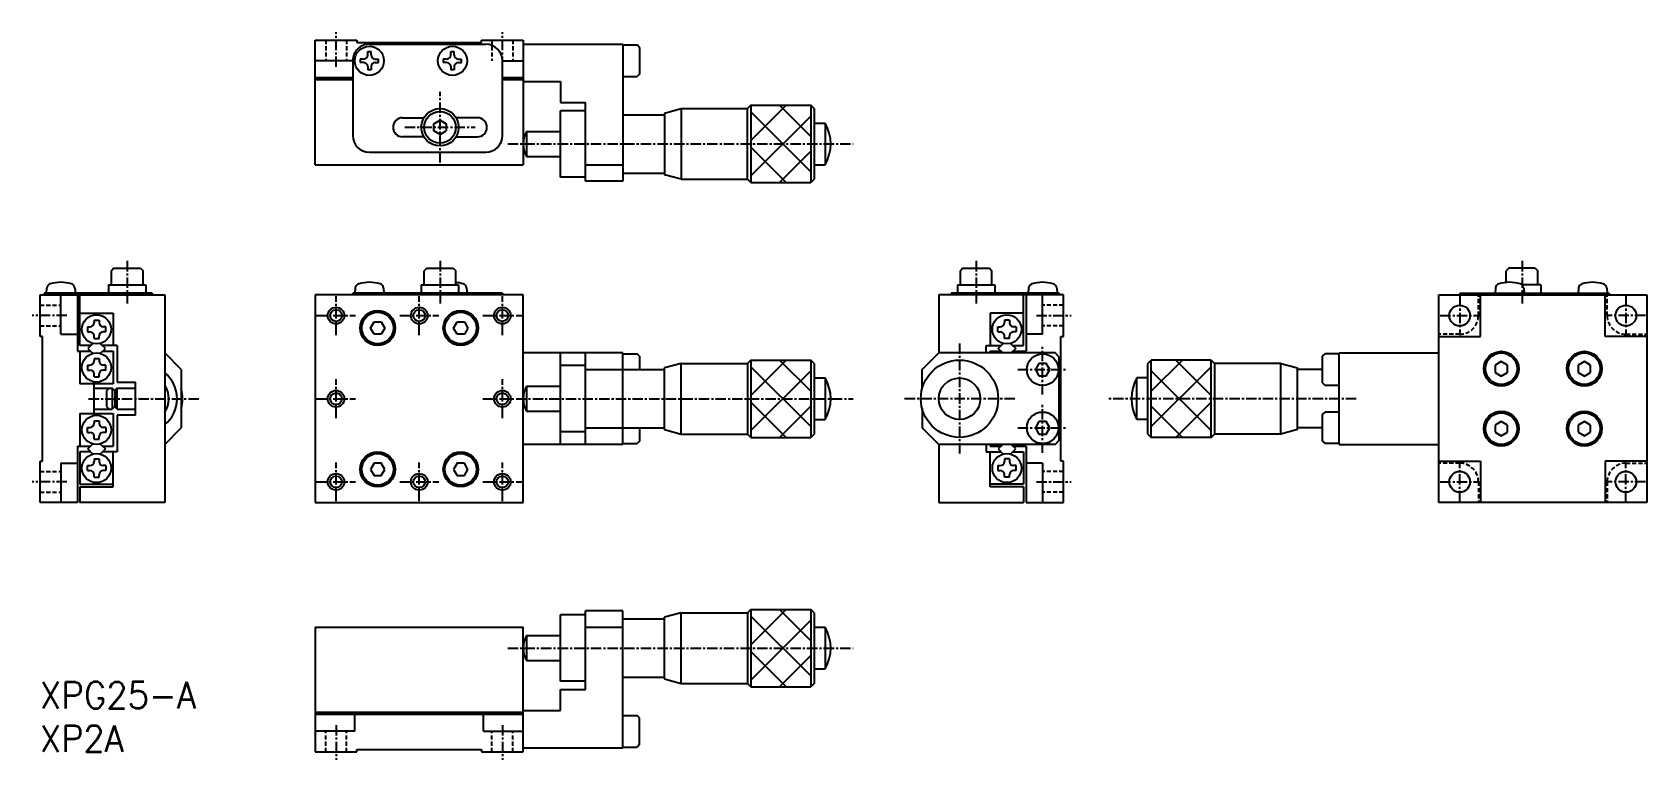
# Model space of a CAD drawing. Extents: x 249 to 443, y 0 to 87.
import ezdxf

# ---------------------------------------------------------------- set-up
doc = ezdxf.new("R2010")
doc.units = 0
doc.linetypes.add('CENTER', pattern=[2, 1.25, -0.25, 0.25, -0.25])
doc.linetypes.add('DASHED', pattern=[0.75, 0.5, -0.25])
doc.layers.get('0').update_dxf_attribs({"linetype": 'CONTINUOUS'})
doc.layers.add('CENTER', color=1, linetype='CENTER')
doc.styles.get("Standard").update_dxf_attribs({"font": 'TXT', "bigfont": 'BIGFONT'})

msp = doc.modelspace()

# ---------------------------------------------------------------- linework, layer by layer
at = {"color": 7, "linetype": 'CONTINUOUS'}
for p, q in [((282.91, 86.32), (287.91, 86.32)), ((282.91, 71.32), (282.91, 86.32)), ((287.91, 86.32), (287.91, 86.02)), ((287.91, 86.02), (302.91, 86.02)), ((289.41, 85.82), (303.43, 85.82)), ((302.91, 86.32), (307.91, 86.32)), ((302.91, 86.02), (302.91, 86.32)), ((307.91, 86.32), (307.91, 71.32)), ((307.91, 85.82), (319.91, 85.82)), ((319.91, 85.82), (319.91, 69.32)), ((319.91, 85.72), (321.61, 85.72)), ((321.91, 85.42), (321.61, 85.72)), ((287.41, 83.82), (282.91, 83.82)), ((287.41, 83.82), (287.41, 74.82)), ((288.71, 84.02), (288.31, 84.02)), ((288.31, 84.02), (288.31, 83.62)), ((288.71, 83.62), (288.31, 83.62)), ((289.21, 84.92), (289.61, 84.92)), ((289.21, 84.52), (289.21, 84.92)), ((289.61, 84.52), (289.61, 84.92)), ((290.11, 84.02), (290.51, 84.02)), ((290.11, 83.62), (290.51, 83.62)), ((290.51, 83.62), (290.51, 84.02)), ((298.71, 84.02), (298.31, 84.02)), ((298.31, 84.02), (298.31, 83.62)), ((298.71, 83.62), (298.31, 83.62)), ((299.21, 84.92), (299.61, 84.92)), ((299.21, 84.52), (299.21, 84.92)), ((299.61, 84.52), (299.61, 84.92)), ((300.11, 84.02), (300.51, 84.02)), ((300.11, 83.62), (300.51, 83.62)), ((300.51, 83.62), (300.51, 84.02)), ((305.41, 74.82), (305.41, 83.82)), ((305.41, 83.82), (307.91, 83.82)), ((321.91, 85.42), (321.91, 82.22)), ((282.91, 81.82), (287.41, 81.82)), ((289.21, 83.12), (289.21, 82.72)), ((289.61, 82.72), (289.21, 82.72)), ((289.61, 83.12), (289.61, 82.72)), ((299.21, 83.12), (299.21, 82.72)), ((299.61, 82.72), (299.21, 82.72)), ((299.61, 83.12), (299.61, 82.72)), ((305.41, 81.82), (307.91, 81.82)), ((319.91, 81.92), (321.61, 81.92)), ((321.91, 82.22), (321.61, 81.92)), ((287.41, 81.52), (282.91, 81.52)), ((307.91, 81.52), (305.41, 81.52)), ((307.91, 81.32), (312.41, 81.32)), ((312.41, 81.32), (312.41, 78.82)), ((312.41, 78.82), (315.41, 78.82)), ((315.41, 77.82), (312.41, 77.82)), ((312.41, 69.82), (312.41, 77.82)), ((315.41, 69.32), (315.41, 78.82)), ((324.91, 77.53), (326.91, 78.07)), ((326.91, 78.07), (326.91, 69.57)), ((326.91, 78.07), (334.91, 78.07)), ((335.31, 78.47), (334.91, 78.07)), ((334.91, 69.57), (334.91, 78.07)), ((335.31, 78.47), (342.51, 78.47)), ((342.91, 78.07), (342.51, 78.47)), ((342.91, 78.07), (342.91, 69.57)), ((293.41, 76.97), (295.97, 76.97)), ((297.16, 76.25), (297.91, 76.69)), ((297.16, 75.39), (297.16, 76.25)), ((297.91, 76.69), (298.66, 76.25)), ((298.66, 76.25), (298.66, 75.39)), ((302.41, 76.97), (299.84, 76.97)), ((319.91, 77.32), (324.91, 77.32)), ((324.91, 77.53), (324.91, 70.1)), ((342.91, 76.32), (344.24, 76.32)), ((295.97, 74.67), (293.41, 74.67)), ((297.91, 74.95), (297.16, 75.39)), ((297.91, 74.95), (298.66, 75.39)), ((299.84, 74.67), (302.41, 74.67)), ((308.31, 75.32), (312.41, 75.32)), ((289.41, 72.82), (303.41, 72.82)), ((308.31, 72.32), (312.41, 72.32)), ((282.91, 71.32), (307.91, 71.32)), ((315.41, 71.32), (319.91, 71.32)), ((319.91, 70.32), (324.91, 70.32)), ((326.91, 69.57), (324.91, 70.1)), ((342.91, 71.32), (344.24, 71.32)), ((315.41, 69.82), (312.41, 69.82)), ((319.91, 69.32), (315.41, 69.32)), ((326.91, 69.57), (334.91, 69.57)), ((335.31, 69.17), (334.91, 69.57)), ((335.31, 69.17), (342.51, 69.17)), ((342.91, 69.57), (342.51, 69.17)), ((258.69, 58.87), (258.39, 58.57)), ((258.39, 56.87), (258.39, 58.57)), ((258.69, 58.87), (261.89, 58.87)), ((261.89, 58.87), (262.19, 58.57)), ((262.19, 56.87), (262.19, 58.57)), ((296.31, 58.87), (296.01, 58.57)), ((296.01, 56.87), (296.01, 58.57)), ((296.31, 58.87), (299.51, 58.87)), ((299.51, 58.87), (299.81, 58.57)), ((299.81, 56.87), (299.81, 58.57)), ((360.81, 58.87), (360.51, 58.57)), ((360.51, 56.87), (360.51, 58.57)), ((360.81, 58.87), (364.01, 58.87)), ((364.01, 58.87), (364.31, 58.57)), ((364.31, 56.87), (364.31, 58.57)), ((426.48, 58.87), (426.18, 58.57)), ((426.18, 57.15), (426.18, 58.57)), ((429.68, 58.87), (426.48, 58.87)), ((429.68, 58.87), (429.98, 58.57)), ((429.98, 56.87), (429.98, 58.57)), ((250.59, 56.46), (250.54, 55.87)), ((253.99, 56.46), (254.04, 55.87)), ((258.04, 56.87), (262.54, 56.87)), ((258.04, 56.87), (258.04, 55.87)), ((262.54, 56.87), (262.54, 55.87)), ((287.71, 56.46), (287.66, 55.87)), ((291.1, 56.48), (291.16, 55.87)), ((295.66, 56.87), (300.15, 56.87)), ((295.66, 56.87), (295.66, 55.87)), ((300.15, 56.87), (300.15, 55.87)), ((301.1, 56.48), (301.16, 55.87)), ((360.16, 56.87), (364.66, 56.87)), ((360.16, 56.87), (360.16, 55.87)), ((364.66, 56.87), (364.66, 55.87)), ((368.71, 56.46), (368.66, 55.87)), ((372.1, 56.46), (372.16, 55.87)), ((424.88, 56.48), (424.83, 55.87)), ((430.33, 56.87), (428.07, 56.87)), ((428.28, 56.46), (428.33, 55.87)), ((430.33, 56.87), (430.33, 55.87)), ((434.88, 56.48), (434.83, 55.87)), ((438.28, 56.46), (438.33, 55.87)), ((249.79, 50.67), (249.79, 55.67)), ((249.79, 55.67), (264.79, 55.67)), ((263.29, 55.87), (250.29, 55.87)), ((250.29, 55.87), (250.29, 55.67)), ((252.29, 50.92), (252.29, 55.67)), ((254.29, 55.67), (254.29, 48.87)), ((254.59, 49.57), (254.59, 55.67)), ((263.29, 55.87), (263.29, 55.67)), ((264.79, 55.67), (264.79, 30.67)), ((282.91, 55.67), (282.91, 30.67)), ((307.91, 55.67), (282.91, 55.67)), ((305.41, 55.87), (287.41, 55.87)), ((287.41, 55.87), (287.41, 55.67)), ((305.41, 55.87), (305.41, 55.67)), ((307.91, 30.67), (307.91, 55.67)), ((357.91, 55.67), (357.91, 48.67)), ((372.91, 55.67), (357.91, 55.67)), ((372.41, 55.87), (359.41, 55.87)), ((359.41, 55.87), (359.41, 55.67)), ((368.11, 49.57), (368.11, 55.67)), ((368.41, 55.67), (368.41, 48.87)), ((370.41, 50.92), (370.41, 55.67)), ((372.41, 55.87), (372.41, 55.67)), ((372.91, 50.67), (372.91, 55.67)), ((418.08, 30.67), (418.08, 55.67)), ((418.08, 55.67), (443.08, 55.67)), ((420.58, 55.87), (438.58, 55.87)), ((420.58, 55.87), (420.58, 55.67)), ((423.08, 50.67), (423.08, 55.67)), ((438.08, 50.67), (438.08, 55.67)), ((438.58, 55.87), (438.58, 55.67)), ((443.08, 55.67), (443.08, 30.67)), ((254.59, 53.47), (258.59, 53.47)), ((256.29, 52.62), (256.89, 52.62)), ((256.29, 52.62), (256.29, 52.32)), ((256.89, 52.62), (256.89, 52.32)), ((258.59, 53.47), (258.59, 49.57)), ((368.11, 53.47), (364.11, 53.47)), ((364.11, 53.47), (364.11, 49.57)), ((366.41, 52.62), (365.81, 52.62)), ((365.81, 52.62), (365.81, 52.32)), ((366.41, 52.62), (366.41, 52.32)), ((250.09, 50.67), (249.79, 50.67)), ((250.09, 35.67), (250.09, 50.67)), ((252.29, 50.92), (254.29, 50.92)), ((255.49, 51.82), (255.49, 51.22)), ((255.49, 51.82), (255.79, 51.82)), ((255.49, 51.22), (255.79, 51.22)), ((256.29, 50.42), (256.29, 50.72)), ((256.89, 50.42), (256.89, 50.72)), ((257.69, 51.82), (257.39, 51.82)), ((257.69, 51.22), (257.39, 51.22)), ((257.69, 51.22), (257.69, 51.82)), ((289.54, 51.67), (289.97, 52.42)), ((289.97, 50.92), (289.54, 51.67)), ((289.97, 52.42), (290.84, 52.42)), ((290.84, 50.92), (289.97, 50.92)), ((290.84, 52.42), (291.27, 51.67)), ((291.27, 51.67), (290.84, 50.92)), ((299.54, 51.67), (299.97, 52.42)), ((299.97, 50.92), (299.54, 51.67)), ((299.97, 52.42), (300.84, 52.42)), ((300.84, 50.92), (299.97, 50.92)), ((300.84, 52.42), (301.27, 51.67)), ((301.27, 51.67), (300.84, 50.92)), ((365.01, 51.82), (365.31, 51.82)), ((365.01, 51.22), (365.01, 51.82)), ((365.01, 51.22), (365.31, 51.22)), ((365.81, 50.42), (365.81, 50.72)), ((366.41, 50.42), (366.41, 50.72)), ((367.21, 51.82), (366.91, 51.82)), ((367.21, 51.22), (366.91, 51.22)), ((367.21, 51.82), (367.21, 51.22)), ((370.41, 50.92), (368.41, 50.92)), ((372.61, 50.67), (372.91, 50.67)), ((372.61, 35.67), (372.61, 50.67)), ((418.08, 50.67), (423.08, 50.67)), ((443.08, 50.67), (438.08, 50.67)), ((254.29, 48.87), (255.88, 48.87)), ((255.88, 49.57), (254.59, 49.57)), ((254.59, 48.87), (254.59, 44.97)), ((256.14, 49.83), (255.53, 49.22)), ((255.53, 49.22), (256.14, 48.61)), ((256.29, 50.42), (256.89, 50.42)), ((257.65, 49.22), (257.04, 49.83)), ((257.04, 48.61), (257.65, 49.22)), ((259.09, 49.57), (257.3, 49.57)), ((257.3, 48.87), (258.59, 48.87)), ((258.59, 48.87), (258.59, 44.97)), ((259.09, 49.57), (259.09, 45.17)), ((266.79, 46.67), (264.79, 48.67)), ((319.91, 48.67), (307.91, 48.67)), ((312.41, 37.67), (312.41, 48.67)), ((315.41, 37.67), (315.41, 48.67)), ((319.91, 37.67), (319.91, 48.67)), ((319.91, 48.57), (321.61, 48.57)), ((321.91, 48.27), (321.61, 48.57)), ((355.91, 46.67), (357.91, 48.67)), ((371.91, 48.67), (357.91, 48.67)), ((363.61, 48.67), (363.61, 49.57)), ((363.61, 49.57), (365.4, 49.57)), ((364.11, 48.67), (364.11, 48.87)), ((364.11, 48.87), (365.4, 48.87)), ((365.05, 49.22), (365.66, 49.83)), ((365.6, 48.67), (365.05, 49.22)), ((366.41, 50.42), (365.81, 50.42)), ((366.56, 49.83), (367.17, 49.22)), ((367.17, 49.22), (366.62, 48.67)), ((366.82, 49.57), (368.11, 49.57)), ((366.82, 48.87), (368.41, 48.87)), ((368.11, 48.87), (368.11, 48.67)), ((372.41, 48.17), (371.91, 48.67)), ((404.08, 48.27), (404.38, 48.57)), ((406.08, 48.57), (404.38, 48.57)), ((406.08, 37.67), (406.08, 48.67)), ((406.08, 48.67), (418.08, 48.67)), ((255.49, 47.22), (255.49, 46.62)), ((255.49, 47.22), (255.79, 47.22)), ((255.49, 46.62), (255.79, 46.62)), ((256.29, 48.02), (256.89, 48.02)), ((256.29, 48.02), (256.29, 47.72)), ((256.89, 48.02), (256.89, 47.72)), ((257.69, 47.22), (257.39, 47.22)), ((257.69, 46.62), (257.39, 46.62)), ((257.69, 46.62), (257.69, 47.22)), ((266.79, 46.67), (266.79, 39.67)), ((315.41, 47.17), (312.41, 47.17)), ((315.41, 46.67), (324.91, 46.67)), ((321.91, 48.27), (321.91, 46.67)), ((326.91, 47.42), (324.91, 46.88)), ((324.91, 39.46), (324.91, 46.88)), ((326.91, 38.92), (326.91, 47.42)), ((326.91, 47.42), (334.91, 47.42)), ((335.31, 47.82), (334.91, 47.42)), ((334.91, 47.42), (334.91, 38.92)), ((335.31, 47.82), (342.51, 47.82)), ((342.91, 47.42), (342.51, 47.82)), ((342.91, 47.42), (342.91, 38.92)), ((355.91, 44.34), (355.91, 46.67)), ((369.97, 47.42), (369.54, 46.67)), ((369.54, 46.67), (369.97, 45.92)), ((370.84, 47.42), (369.97, 47.42)), ((371.27, 46.67), (370.84, 47.42)), ((370.84, 45.92), (371.27, 46.67)), ((372.41, 38.17), (372.41, 48.17)), ((383.08, 47.42), (383.48, 47.82)), ((383.08, 38.92), (383.08, 47.42)), ((390.68, 47.82), (383.48, 47.82)), ((390.68, 47.82), (391.08, 47.42)), ((391.08, 47.42), (391.08, 38.92)), ((399.08, 47.42), (391.08, 47.42)), ((399.08, 47.42), (401.08, 46.88)), ((399.08, 38.92), (399.08, 47.42)), ((401.08, 39.46), (401.08, 46.88)), ((404.08, 46.67), (401.08, 46.67)), ((404.08, 45.07), (404.08, 48.27)), ((425.58, 47.64), (424.83, 47.2)), ((424.83, 47.2), (424.83, 46.34)), ((426.33, 47.2), (425.58, 47.64)), ((426.33, 46.34), (426.33, 47.2)), ((435.58, 47.64), (434.83, 47.2)), ((434.83, 47.2), (434.83, 46.34)), ((436.33, 47.2), (435.58, 47.64)), ((436.33, 46.34), (436.33, 47.2)), ((258.59, 44.97), (254.59, 44.97)), ((256.29, 45.82), (256.29, 46.12)), ((256.29, 45.82), (256.89, 45.82)), ((256.29, 41.37), (256.29, 44.97)), ((256.89, 45.82), (256.89, 46.12)), ((259.09, 45.17), (261.29, 45.17)), ((261.29, 41.17), (261.29, 45.17)), ((308.31, 44.67), (312.41, 44.67)), ((342.91, 45.67), (344.24, 45.67)), ((369.97, 45.92), (370.84, 45.92)), ((383.08, 45.67), (381.75, 45.67)), ((404.08, 45.07), (404.38, 44.77)), ((406.08, 44.77), (404.38, 44.77)), ((424.83, 46.34), (425.58, 45.9)), ((425.58, 45.9), (426.33, 46.34)), ((434.83, 46.34), (435.58, 45.9)), ((435.58, 45.9), (436.33, 46.34)), ((256.29, 44.42), (258.49, 44.42)), ((258.09, 44.42), (257.79, 44.12)), ((257.79, 44.12), (257.79, 42.22)), ((258.79, 44.12), (258.49, 44.42)), ((258.49, 44.42), (258.49, 41.92)), ((259.09, 44.42), (258.79, 44.12)), ((258.79, 44.12), (258.79, 42.22)), ((259.09, 44.42), (261.29, 44.42)), ((259.09, 41.92), (259.09, 44.42)), ((254.59, 41.37), (258.59, 41.37)), ((254.59, 41.37), (254.59, 37.47)), ((256.29, 41.92), (258.49, 41.92)), ((257.79, 42.22), (258.09, 41.92)), ((258.79, 42.22), (258.49, 41.92)), ((258.59, 41.37), (258.59, 37.47)), ((259.09, 41.92), (258.79, 42.22)), ((259.09, 41.92), (261.29, 41.92)), ((261.29, 41.17), (259.09, 41.17)), ((259.09, 41.17), (259.09, 36.77)), ((308.31, 41.67), (312.41, 41.67)), ((355.91, 42), (355.91, 39.67)), ((404.08, 41.27), (404.38, 41.57)), ((404.08, 38.07), (404.08, 41.27)), ((406.08, 41.57), (404.38, 41.57)), ((255.49, 39.12), (255.49, 39.72)), ((255.49, 39.72), (255.79, 39.72)), ((255.49, 39.12), (255.79, 39.12)), ((256.29, 40.52), (256.89, 40.52)), ((256.29, 40.52), (256.29, 40.22)), ((256.89, 40.52), (256.89, 40.22)), ((257.69, 39.72), (257.39, 39.72)), ((257.69, 39.12), (257.39, 39.12)), ((257.69, 39.72), (257.69, 39.12)), ((264.79, 37.67), (266.79, 39.67)), ((315.41, 39.17), (312.41, 39.17)), ((315.41, 39.67), (324.91, 39.67)), ((321.91, 39.67), (321.91, 38.07)), ((324.91, 39.46), (326.91, 38.92)), ((326.91, 38.92), (334.91, 38.92)), ((335.31, 38.52), (334.91, 38.92)), ((342.91, 38.92), (342.51, 38.52)), ((342.91, 40.67), (344.24, 40.67)), ((357.91, 37.67), (355.91, 39.67)), ((369.97, 40.42), (369.54, 39.67)), ((369.54, 39.67), (369.97, 38.92)), ((370.84, 40.42), (369.97, 40.42)), ((369.97, 38.92), (370.84, 38.92)), ((371.27, 39.67), (370.84, 40.42)), ((370.84, 38.92), (371.27, 39.67)), ((383.08, 40.67), (381.75, 40.67)), ((383.08, 38.92), (383.48, 38.52)), ((390.68, 38.52), (391.08, 38.92)), ((399.08, 38.92), (391.08, 38.92)), ((401.08, 39.46), (399.08, 38.92)), ((404.08, 39.67), (401.08, 39.67)), ((425.58, 40.44), (424.83, 40)), ((424.83, 40), (424.83, 39.14)), ((424.83, 39.14), (425.58, 38.7)), ((426.33, 40), (425.58, 40.44)), ((425.58, 38.7), (426.33, 39.14)), ((426.33, 39.14), (426.33, 40)), ((435.58, 40.44), (434.83, 40)), ((434.83, 40), (434.83, 39.14)), ((434.83, 39.14), (435.58, 38.7)), ((436.33, 40), (435.58, 40.44)), ((435.58, 38.7), (436.33, 39.14)), ((436.33, 39.14), (436.33, 40)), ((254.29, 37.47), (254.29, 30.67)), ((254.29, 37.47), (255.88, 37.47)), ((255.53, 37.12), (256.14, 37.73)), ((256.14, 36.51), (255.53, 37.12)), ((256.29, 38.32), (256.29, 38.62)), ((256.29, 38.32), (256.89, 38.32)), ((256.89, 38.32), (256.89, 38.62)), ((257.04, 37.73), (257.65, 37.12)), ((257.65, 37.12), (257.04, 36.51)), ((257.3, 37.47), (258.59, 37.47)), ((319.91, 37.67), (307.91, 37.67)), ((319.91, 37.77), (321.61, 37.77)), ((321.91, 38.07), (321.61, 37.77)), ((335.31, 38.52), (342.51, 38.52)), ((357.91, 37.67), (357.91, 30.67)), ((371.91, 37.67), (357.91, 37.67)), ((363.61, 37.67), (363.61, 36.77)), ((364.11, 37.67), (364.11, 37.47)), ((364.11, 37.47), (365.4, 37.47)), ((365.6, 37.67), (365.05, 37.12)), ((365.05, 37.12), (365.66, 36.51)), ((366.56, 36.51), (367.17, 37.12)), ((367.17, 37.12), (366.62, 37.67)), ((366.82, 37.47), (368.41, 37.47)), ((368.11, 37.47), (368.11, 37.67)), ((368.41, 37.47), (368.41, 30.67)), ((371.91, 37.67), (372.41, 38.17)), ((390.68, 38.52), (383.48, 38.52)), ((404.08, 38.07), (404.38, 37.77)), ((406.08, 37.77), (404.38, 37.77)), ((406.08, 37.67), (418.08, 37.67)), ((249.79, 30.67), (249.79, 35.67)), ((249.79, 35.67), (250.09, 35.67)), ((252.29, 35.42), (252.29, 30.67)), ((252.29, 35.42), (254.29, 35.42)), ((254.59, 36.77), (254.59, 32.87)), ((255.88, 36.77), (254.59, 36.77)), ((255.49, 34.52), (255.49, 35.12)), ((255.49, 35.12), (255.79, 35.12)), ((256.29, 35.92), (256.89, 35.92)), ((256.29, 35.92), (256.29, 35.62)), ((256.89, 35.92), (256.89, 35.62)), ((259.09, 36.77), (257.3, 36.77)), ((257.69, 35.12), (257.39, 35.12)), ((257.69, 35.12), (257.69, 34.52)), ((258.59, 32.57), (258.59, 36.77)), ((289.97, 35.42), (289.54, 34.67)), ((290.84, 35.42), (289.97, 35.42)), ((291.27, 34.67), (290.84, 35.42)), ((299.97, 35.42), (299.54, 34.67)), ((300.84, 35.42), (299.97, 35.42)), ((301.27, 34.67), (300.84, 35.42)), ((363.61, 36.77), (365.4, 36.77)), ((364.11, 32.57), (364.11, 36.77)), ((365.01, 35.12), (365.01, 34.52)), ((365.01, 35.12), (365.31, 35.12)), ((365.81, 35.92), (365.81, 35.62)), ((366.41, 35.92), (365.81, 35.92)), ((366.41, 35.92), (366.41, 35.62)), ((366.82, 36.77), (368.11, 36.77)), ((367.21, 35.12), (366.91, 35.12)), ((367.21, 34.52), (367.21, 35.12)), ((368.11, 36.77), (368.11, 32.87)), ((370.41, 35.42), (368.41, 35.42)), ((370.41, 35.42), (370.41, 30.67)), ((372.91, 35.67), (372.61, 35.67)), ((372.91, 30.67), (372.91, 35.67)), ((418.08, 35.67), (423.08, 35.67)), ((423.08, 35.67), (423.08, 30.67)), ((438.08, 35.67), (438.08, 30.67)), ((443.08, 35.67), (438.08, 35.67)), ((255.49, 34.52), (255.79, 34.52)), ((256.29, 33.72), (256.29, 34.02)), ((256.29, 33.72), (256.89, 33.72)), ((256.89, 33.72), (256.89, 34.02)), ((257.69, 34.52), (257.39, 34.52)), ((289.54, 34.67), (289.97, 33.92)), ((289.97, 33.92), (290.84, 33.92)), ((290.84, 33.92), (291.27, 34.67)), ((299.54, 34.67), (299.97, 33.92)), ((299.97, 33.92), (300.84, 33.92)), ((300.84, 33.92), (301.27, 34.67)), ((365.01, 34.52), (365.31, 34.52)), ((365.81, 33.72), (365.81, 34.02)), ((366.41, 33.72), (365.81, 33.72)), ((366.41, 33.72), (366.41, 34.02)), ((367.21, 34.52), (366.91, 34.52)), ((254.59, 32.87), (258.59, 32.87)), ((254.59, 32.57), (254.59, 30.67)), ((254.59, 32.57), (258.59, 32.57)), ((368.11, 32.87), (364.11, 32.87)), ((368.11, 32.57), (364.11, 32.57)), ((368.11, 32.57), (368.11, 30.67)), ((254.29, 30.67), (249.79, 30.67)), ((264.79, 30.67), (254.59, 30.67)), ((282.91, 30.67), (307.91, 30.67)), ((357.91, 30.67), (368.11, 30.67)), ((368.41, 30.67), (372.91, 30.67)), ((443.08, 30.67), (418.08, 30.67)), ((319.91, 17.67), (315.41, 17.67)), ((315.41, 8.17), (315.41, 17.67)), ((319.91, 1.17), (319.91, 17.67)), ((335.31, 17.82), (334.91, 17.42)), ((335.31, 17.82), (342.51, 17.82)), ((342.91, 17.42), (342.51, 17.82)), ((282.91, 15.67), (282.91, 0.67)), ((282.91, 15.67), (307.91, 15.67)), ((307.91, 0.67), (307.91, 15.67)), ((312.41, 9.17), (312.41, 17.17)), ((315.41, 17.17), (312.41, 17.17)), ((315.41, 15.67), (319.91, 15.67)), ((319.91, 16.67), (324.91, 16.67)), ((326.91, 17.42), (324.91, 16.89)), ((324.91, 9.46), (324.91, 16.89)), ((326.91, 8.92), (326.91, 17.42)), ((326.91, 17.42), (334.91, 17.42)), ((334.91, 17.42), (334.91, 8.92)), ((342.91, 17.42), (342.91, 8.92)), ((342.91, 15.67), (344.24, 15.67)), ((308.31, 14.67), (312.41, 14.67)), ((308.31, 11.67), (312.41, 11.67)), ((342.91, 10.67), (344.24, 10.67)), ((315.41, 9.17), (312.41, 9.17)), ((312.41, 5.67), (312.41, 8.17)), ((312.41, 8.17), (315.41, 8.17)), ((319.91, 9.67), (324.91, 9.67)), ((324.91, 9.46), (326.91, 8.92)), ((326.91, 8.92), (334.91, 8.92)), ((335.31, 8.52), (334.91, 8.92)), ((335.31, 8.52), (342.51, 8.52)), ((342.91, 8.92), (342.51, 8.52)), ((282.91, 5.47), (307.91, 5.47)), ((307.91, 5.17), (282.91, 5.17)), ((287.66, 3.17), (287.66, 5.17)), ((303.16, 3.17), (303.16, 5.17)), ((307.91, 5.67), (312.41, 5.67)), ((319.91, 5.07), (321.61, 5.07)), ((321.91, 4.77), (321.61, 5.07)), ((321.91, 1.57), (321.91, 4.77)), ((287.66, 3.17), (282.91, 3.17)), ((303.16, 3.17), (307.91, 3.17)), ((282.91, 0.67), (287.91, 0.67)), ((287.91, 0.97), (302.91, 0.97)), ((287.91, 0.67), (287.91, 0.97)), ((302.91, 0.97), (302.91, 0.67)), ((302.91, 0.67), (307.91, 0.67)), ((307.91, 1.17), (319.91, 1.17)), ((319.91, 1.27), (321.61, 1.27)), ((321.91, 1.57), (321.61, 1.27))]:
    msp.add_line(p, q, dxfattribs=at)
at = {"color": 3, "linetype": 'DASHED'}
for p, q in [((284.16, 86.32), (284.16, 83.82)), ((286.66, 86.32), (286.66, 83.82)), ((304.16, 86.32), (304.16, 83.82)), ((306.66, 86.32), (306.66, 83.82)), ((249.79, 54.42), (252.29, 54.42)), ((372.91, 54.42), (370.41, 54.42)), ((422.83, 53.17), (422.83, 55.67)), ((438.33, 53.17), (438.33, 55.67)), ((249.79, 51.92), (252.29, 51.92)), ((372.91, 51.92), (370.41, 51.92)), ((420.58, 50.92), (418.08, 50.92)), ((440.58, 50.92), (443.08, 50.92)), ((420.58, 35.42), (418.08, 35.42)), ((440.58, 35.42), (443.08, 35.42)), ((249.79, 34.42), (252.29, 34.42)), ((372.91, 34.42), (370.41, 34.42)), ((422.83, 33.17), (422.83, 30.67)), ((438.33, 33.17), (438.33, 30.67)), ((249.79, 31.92), (252.29, 31.92)), ((372.91, 31.92), (370.41, 31.92)), ((284.16, 0.67), (284.16, 3.17)), ((286.66, 0.67), (286.66, 3.17)), ((304.16, 0.67), (304.16, 3.17)), ((306.66, 0.67), (306.66, 3.17))]:
    msp.add_line(p, q, dxfattribs=at)
at = {"color": 3, "linetype": 'CONTINUOUS'}
for p, q in [((335.31, 78.47), (335.31, 69.17)), ((335.31, 78.46), (335.31, 78.47)), ((335.31, 74.22), (339.56, 78.47)), ((342.51, 74.7), (338.74, 78.47)), ((342.51, 78.47), (342.51, 69.17)), ((342.51, 70.46), (335.31, 77.66)), ((335.31, 69.97), (342.51, 77.17)), ((344.24, 76.32), (344.24, 71.32)), ((308.31, 75.32), (308.31, 72.32)), ((339.56, 69.17), (335.31, 73.42)), ((338.74, 69.17), (342.51, 72.93)), ((335.31, 69.17), (335.31, 69.17)), ((335.31, 47.82), (335.31, 38.52)), ((335.31, 47.81), (335.31, 47.82)), ((335.31, 43.57), (339.56, 47.82)), ((342.51, 39.81), (335.31, 47.01)), ((342.51, 44.06), (338.74, 47.82)), ((342.51, 47.82), (342.51, 38.52)), ((383.48, 38.52), (383.48, 47.82)), ((387.24, 47.82), (383.48, 44.06)), ((390.68, 47.01), (383.48, 39.81)), ((386.43, 47.82), (390.68, 43.57)), ((390.67, 47.82), (390.68, 47.81)), ((390.68, 38.52), (390.68, 47.82)), ((308.31, 44.67), (308.31, 41.67)), ((335.31, 39.33), (342.51, 46.53)), ((344.24, 45.67), (344.24, 40.67)), ((381.75, 40.67), (381.75, 45.67)), ((383.48, 46.53), (390.68, 39.33)), ((339.56, 38.52), (335.31, 42.77)), ((390.68, 42.77), (386.43, 38.52)), ((338.74, 38.52), (342.51, 42.29)), ((383.48, 42.29), (387.24, 38.52)), ((335.31, 38.52), (335.31, 38.53)), ((390.68, 38.53), (390.67, 38.52)), ((335.31, 17.82), (335.31, 8.52)), ((335.31, 17.82), (335.31, 17.82)), ((335.31, 13.57), (339.56, 17.82)), ((342.51, 14.06), (338.74, 17.82)), ((342.51, 17.82), (342.51, 8.52)), ((342.51, 9.82), (335.31, 17.02)), ((335.31, 9.33), (342.51, 16.53)), ((344.24, 15.67), (344.24, 10.67)), ((308.31, 14.67), (308.31, 11.67)), ((339.56, 8.52), (335.31, 12.77)), ((338.74, 8.52), (342.51, 12.29)), ((335.31, 8.52), (335.31, 8.53))]:
    msp.add_line(p, q, dxfattribs=at)
at = {"color": 7, "linetype": 'CONTINUOUS'}
for centre, radius in [((289.41, 83.82), 1.75), ((299.41, 83.82), 1.75), ((297.91, 75.82), 2.25), ((297.91, 75.82), 1.9), ((420.58, 53.17), 1.25), ((440.58, 53.17), 1.25), ((256.59, 51.52), 1.75), ((290.41, 51.67), 2.1), ((290.41, 51.67), 1.9), ((300.41, 51.67), 2.1), ((300.41, 51.67), 1.9), ((366.11, 51.52), 1.75), ((256.59, 46.92), 1.75), ((370.41, 46.67), 1.9), ((425.58, 46.77), 2.1), ((425.58, 46.77), 1.9), ((435.58, 46.77), 2.1), ((435.58, 46.77), 1.9), ((360.41, 43.17), 4.65), ((360.41, 43.17), 2.5), ((256.59, 39.42), 1.75), ((370.41, 39.67), 1.9), ((425.58, 39.57), 2.1), ((425.58, 39.57), 1.9), ((435.58, 39.57), 2.1), ((435.58, 39.57), 1.9), ((256.59, 34.82), 1.75), ((290.41, 34.67), 2.1), ((290.41, 34.67), 1.9), ((300.41, 34.67), 2.1), ((300.41, 34.67), 1.9), ((366.11, 34.82), 1.75), ((420.58, 33.17), 1.25), ((440.58, 33.17), 1.25)]:
    msp.add_circle(centre, radius, dxfattribs=at)
at = {"color": 3, "linetype": 'CONTINUOUS'}
for centre, radius in [((285.41, 53.17), 1), ((285.41, 53.17), 0.7), ((295.41, 53.17), 1), ((295.41, 53.17), 0.7), ((305.41, 53.17), 1), ((305.41, 53.17), 0.7), ((285.41, 43.17), 1), ((285.41, 43.17), 0.7), ((305.41, 43.17), 1), ((305.41, 43.17), 0.7), ((285.41, 33.17), 1), ((285.41, 33.17), 0.7), ((295.41, 33.17), 1), ((295.41, 33.17), 0.7), ((305.41, 33.17), 1), ((305.41, 33.17), 0.7)]:
    msp.add_circle(centre, radius, dxfattribs=at)
at = {"color": 7, "linetype": 'CONTINUOUS'}
for centre, radius, start, end in [((289.41, 83.82), 2, 89.9995, 180), ((303.41, 83.82), 2, 0, 90), ((288.71, 84.52), 0.5, 270, 0), ((288.71, 83.12), 0.5, 0, 90), ((290.11, 84.52), 0.5, 180, 270), ((290.11, 83.12), 0.5, 90, 180), ((298.71, 84.52), 0.5, 270, 0), ((298.71, 83.12), 0.5, 0, 90), ((300.11, 84.52), 0.5, 180, 270), ((300.11, 83.12), 0.5, 90, 180), ((293.41, 75.82), 1.15, 90, 270), ((302.41, 75.82), 1.15, 270, 90), ((339.91, 73.82), 5, 329.999, 30.001), ((289.41, 74.82), 2, 180, 270), ((303.41, 74.82), 2, 270, 0), ((310.91, 73.82), 3, 149.999, 210.001), ((251.19, 56.41), 0.6, 106.352, 175.03), ((252.29, 52.67), 4.5, 73.607, 106.393), ((253.39, 56.41), 0.6, 4.97, 73.648), ((288.31, 56.41), 0.6, 106.3877, 175), ((289.41, 52.67), 4.5, 73.4127, 106.3877), ((290.53, 56.43), 0.58, 5, 73.4127), ((299.41, 52.67), 4.5, 73.4127, 84.9131), ((300.53, 56.43), 0.58, 5, 73.4127), ((369.31, 56.41), 0.6, 106.352, 175.03), ((370.41, 52.67), 4.5, 73.607, 106.393), ((371.51, 56.41), 0.6, 4.97, 73.648), ((425.46, 56.43), 0.58, 106.5873, 175), ((426.58, 52.67), 4.5, 73.6123, 106.5873), ((427.68, 56.41), 0.6, 5, 73.6123), ((435.46, 56.43), 0.58, 106.5873, 175), ((436.58, 52.67), 4.5, 73.6123, 106.5873), ((437.68, 56.41), 0.6, 5, 73.6123), ((255.79, 52.32), 0.5, 270, 0), ((255.79, 50.72), 0.5, 0, 90), ((257.39, 52.32), 0.5, 180, 270), ((257.39, 50.72), 0.5, 90, 180), ((365.31, 52.32), 0.5, 270, 0), ((365.31, 50.72), 0.5, 0, 90), ((366.91, 52.32), 0.5, 180, 270), ((366.91, 50.72), 0.5, 90, 180), ((255.79, 47.72), 0.5, 270, 0), ((255.79, 46.12), 0.5, 0, 90), ((257.39, 47.72), 0.5, 180, 270), ((257.39, 46.12), 0.5, 90, 180), ((262.29, 43.17), 4, 308.6823, 51.3177), ((262.29, 43.17), 3, 326.4428, 33.5572), ((310.91, 43.17), 3, 149.999, 210.001), ((339.91, 43.17), 5, 329.999, 30.001), ((386.08, 43.17), 5, 149.999, 210.001), ((262.29, 43.17), 4.65, 345.4076, 14.5924), ((255.79, 40.22), 0.5, 270, 0), ((255.79, 38.62), 0.5, 0, 90), ((257.39, 40.22), 0.5, 180, 270), ((257.39, 38.62), 0.5, 90, 180), ((255.79, 35.62), 0.5, 270, 0), ((257.39, 35.62), 0.5, 180, 270), ((365.31, 35.62), 0.5, 270, 0), ((366.91, 35.62), 0.5, 180, 270), ((255.79, 34.02), 0.5, 0, 90), ((257.39, 34.02), 0.5, 90, 180), ((365.31, 34.02), 0.5, 0, 90), ((366.91, 34.02), 0.5, 90, 180), ((339.91, 13.17), 5, 329.999, 30.001), ((310.91, 13.17), 3, 149.999, 210.001)]:
    msp.add_arc(centre, radius, start, end, dxfattribs=at)
at = {"color": 3, "linetype": 'DASHED'}
for centre, start, end in [((420.58, 53.17), 270, 0), ((440.58, 53.17), 180, 270), ((420.58, 33.17), 0, 90), ((440.58, 33.17), 90, 180)]:
    msp.add_arc(centre, 2.25, start, end, dxfattribs=at)
at = {"layer": 'CENTER', "color": 1, "linetype": 'CENTER'}
for p, q in [((285.41, 83.08), (285.41, 87.25)), ((305.41, 83.08), (305.41, 87.25)), ((297.91, 71.57), (297.91, 80.07)), ((293.66, 75.82), (302.16, 75.82)), ((306.06, 73.82), (347.61, 73.82)), ((260.29, 59.74), (260.29, 54.64)), ((297.91, 59.74), (297.91, 54.64)), ((362.41, 59.74), (362.41, 54.64)), ((428.08, 59.74), (428.08, 54.64)), ((285.41, 50.83), (285.41, 55.51)), ((295.41, 50.83), (295.41, 55.51)), ((305.41, 50.83), (305.41, 55.51)), ((420.58, 55.51), (420.58, 50.83)), ((440.58, 55.51), (440.58, 50.83)), ((253.03, 53.17), (248.86, 53.17)), ((283.06, 53.17), (287.75, 53.17)), ((293.06, 53.17), (297.75, 53.17)), ((303.06, 53.17), (307.75, 53.17)), ((369.67, 53.17), (373.84, 53.17)), ((418.24, 53.17), (422.92, 53.17)), ((442.92, 53.17), (438.24, 53.17)), ((360.41, 49.82), (360.41, 36.52)), ((370.41, 43.67), (370.41, 49.67)), ((367.41, 46.67), (373.41, 46.67)), ((285.41, 40.83), (285.41, 45.51)), ((305.41, 40.83), (305.41, 45.51)), ((255.64, 43.17), (268.94, 43.17)), ((283.06, 43.17), (287.75, 43.17)), ((303.06, 43.17), (347.61, 43.17)), ((367.06, 43.17), (353.76, 43.17)), ((408.14, 43.17), (378.38, 43.17)), ((370.41, 36.67), (370.41, 42.64)), ((367.41, 39.67), (373.41, 39.67)), ((285.41, 30.83), (285.41, 35.51)), ((295.41, 30.83), (295.41, 35.51)), ((305.41, 30.83), (305.41, 35.51)), ((420.58, 30.83), (420.58, 35.51)), ((440.58, 30.83), (440.58, 35.51)), ((253.03, 33.17), (248.86, 33.17)), ((283.06, 33.17), (287.75, 33.17)), ((293.06, 33.17), (297.75, 33.17)), ((303.06, 33.17), (307.75, 33.17)), ((369.67, 33.17), (373.84, 33.17)), ((418.24, 33.17), (422.92, 33.17)), ((442.92, 33.17), (438.24, 33.17)), ((306.06, 13.17), (347.61, 13.17)), ((285.41, 3.91), (285.41, -0.26)), ((305.41, 3.91), (305.41, -0.26))]:
    msp.add_line(p, q, dxfattribs=at)

# ---------------------------------------------------------------- texts
at = {"color": 7, "linetype": 'CONTINUOUS'}
for s, width, p in [('XPG25-A', 0.9375, (249.79, 5.91)), ('XP2A', 0.928571, (249.79, 0.67))]:
    msp.add_text(s, height=3.2, dxfattribs=dict(at, width=width)).set_placement(p)

doc.saveas('drawing.dxf')
